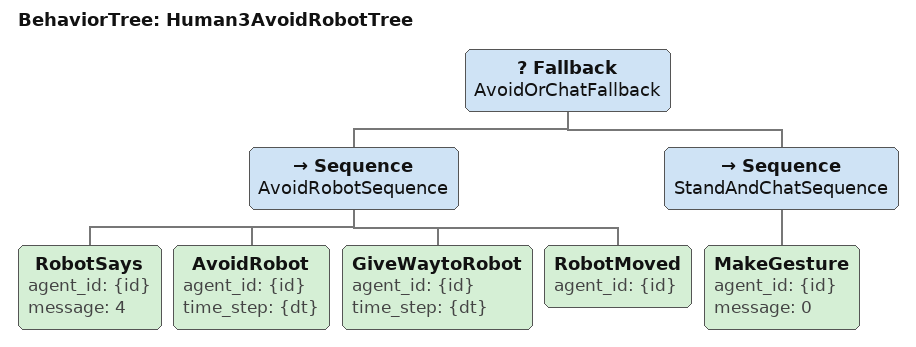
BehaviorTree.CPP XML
<root main_tree_to_execute='Human3AvoidRobotTree'>
    <BehaviorTree ID='Human3AvoidRobotTree'>
        <Fallback name='AvoidOrChatFallback'>
            <Sequence name='AvoidRobotSequence'>
                <RobotSays agent_id='{id}' message='4'/>
                <AvoidRobot agent_id='{id}' time_step='{dt}'/>
                <GiveWaytoRobot agent_id='{id}' time_step='{dt}'/>
                <RobotMoved agent_id='{id}'/>
            </Sequence>
            <Sequence name='StandAndChatSequence'>
                <MakeGesture agent_id='{id}' message='0'/>
            </Sequence>
        </Fallback>
    </BehaviorTree>
</root>
